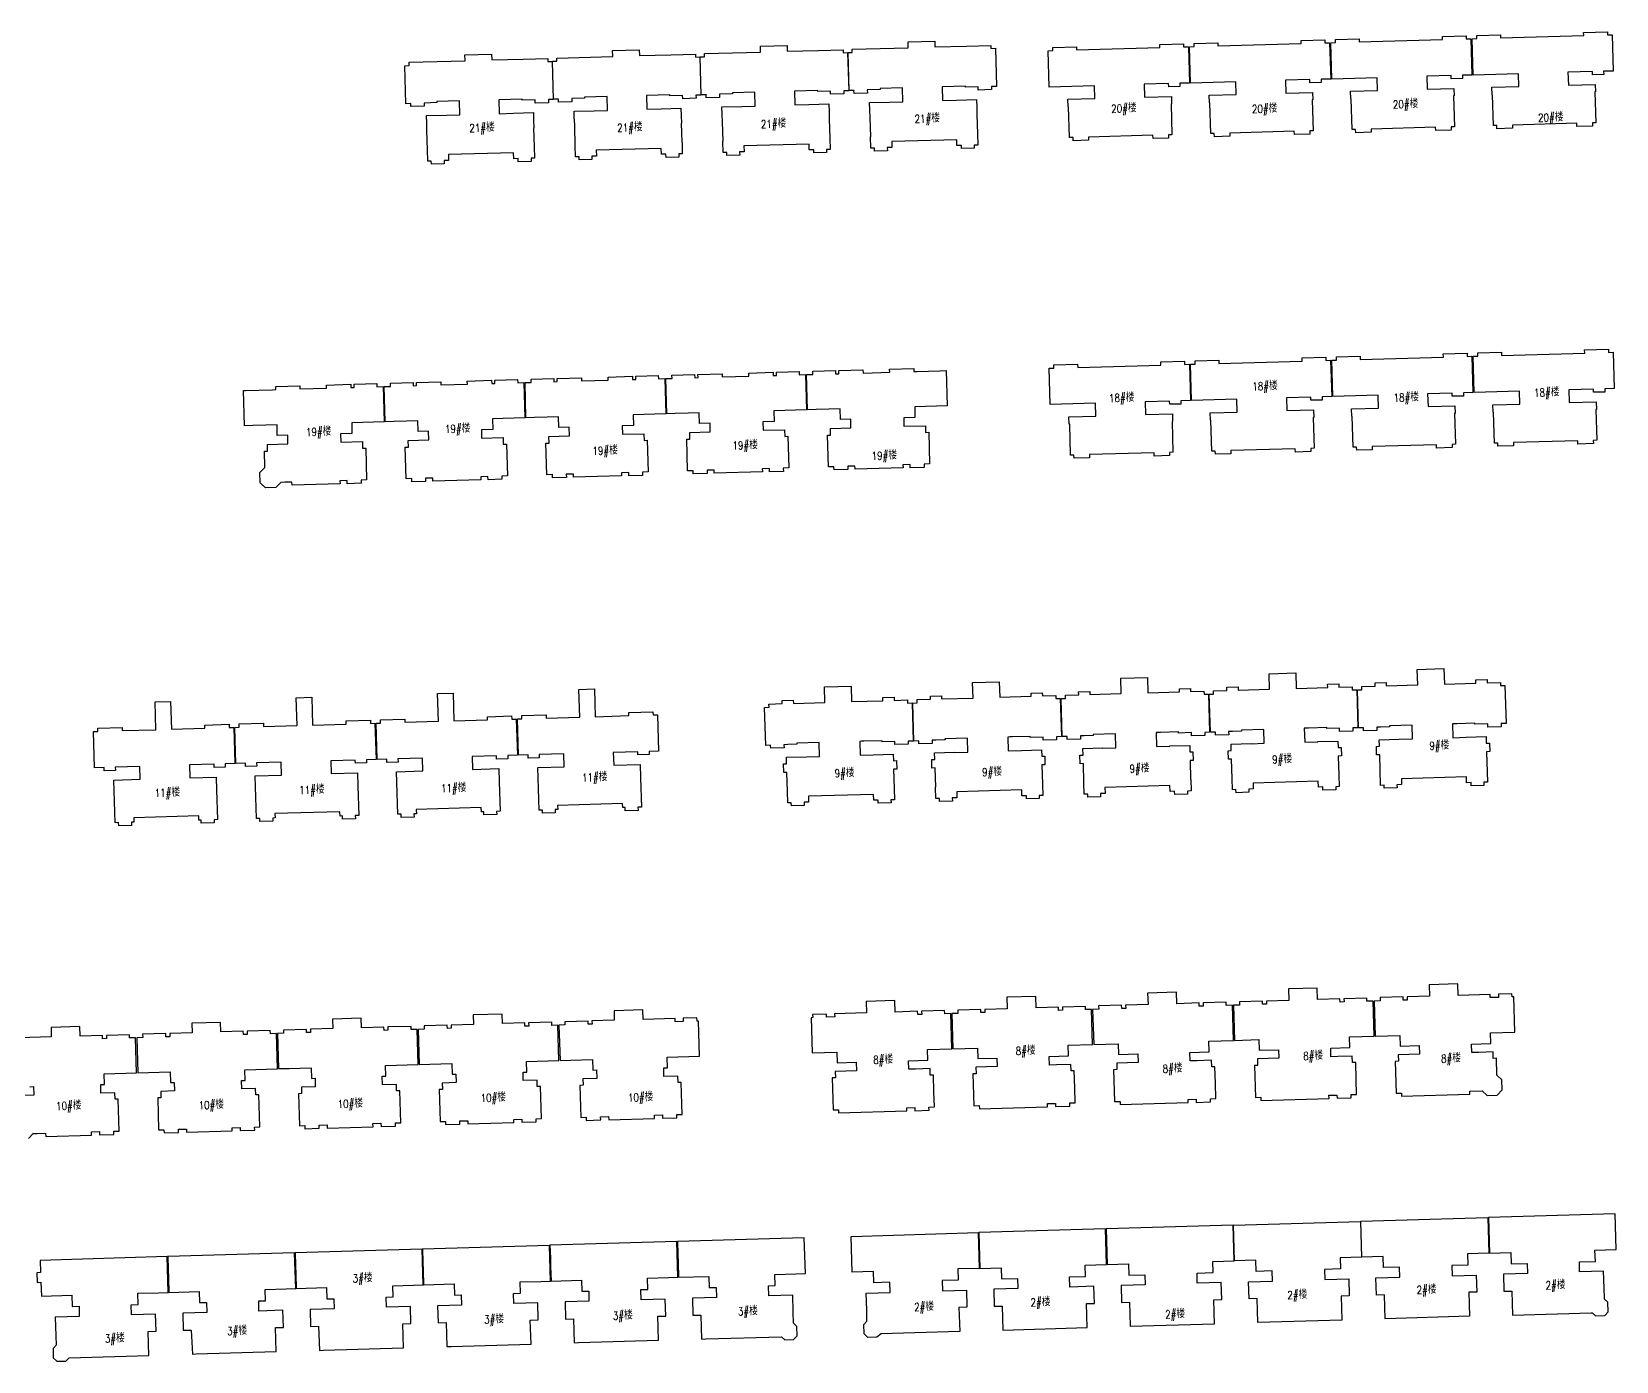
# Model space of a CAD drawing. Extents: x 475 to 1388, y 546 to 1154.
# Drawn here: x 780.3 to 1077.4, y 549.6 to 798.8 of the extents above; entities that cross this region are included whole.
import ezdxf

# ---------------------------------------------------------------- set-up
doc = ezdxf.new("R2010")
doc.units = 0
doc.header["$LTSCALE"] = 1000
doc.header["$MEASUREMENT"] = 0
doc.layers.add('外墙', color=42, linetype='Continuous')
doc.layers.add('建筑型号', color=2, linetype='Continuous', lineweight=18)
doc.styles.add('_HZTXT', font='txt.shx', dxfattribs={"width": 0.8, "bigfont": 'hztxt.shx'})

msp = doc.modelspace()

# ---------------------------------------------------------------- linework, layer by layer
at = {"layer": '外墙', "color": 2, "ltscale": 0.1}
for points in [[(925.98, 785.2), (929.73, 785.3), (929.77, 783.88), (929.81, 782.48), (929.78, 782.48), (929.89, 778.88), (929.91, 778.88), (929.97, 776.76), (929.3, 776.74), (929.31, 776.16), (926.91, 776.1), (926.9, 776.7), (926.05, 776.67), (926.02, 777.77), (913.82, 777.43), (913.85, 776.33), (913, 776.3), (913.02, 775.7), (910.62, 775.63), (910.6, 776.21), (909.93, 776.19), (909.87, 778.31), (909.89, 778.31), (909.79, 781.91), (909.75, 783.31), (909.73, 783.31), (909.69, 784.74), (913.43, 784.84), (913.44, 784.82), (915.93, 784.89), (915.86, 787.49), (911.64, 787.37), (911.64, 787.17), (909.24, 787.1), (909.26, 786.5), (906.76, 786.43), (906.75, 787.03), (906.75, 787), (905.82, 786.98), (905.62, 794.1), (906.44, 794.12), (906.43, 794.72), (916.92, 795.02), (916.89, 796.12), (921.89, 796.26), (921.92, 795.16), (927.82, 795.33), (932.42, 795.46), (932.43, 794.89), (933.26, 794.91), (933.46, 787.76), (932.54, 787.74), (932.55, 787.16), (930.05, 787.09), (930.04, 787.69), (927.64, 787.62), (927.63, 787.82), (923.26, 787.7), (923.34, 785.1), (925.98, 785.17)], [(953.67, 786.01), (957.42, 786.11), (957.46, 784.69), (957.5, 783.29), (957.47, 783.29), (957.57, 779.69), (957.6, 779.69), (957.66, 777.57), (956.98, 777.55), (957, 776.97), (954.6, 776.91), (954.58, 777.51), (953.73, 777.48), (953.7, 778.58), (941.51, 778.24), (941.54, 777.14), (940.69, 777.11), (940.71, 776.51), (938.31, 776.44), (938.29, 777.02), (937.62, 777), (937.56, 779.12), (937.58, 779.12), (937.48, 782.72), (937.44, 784.12), (937.41, 784.12), (937.37, 785.55), (941.12, 785.65), (941.12, 785.63), (943.62, 785.7), (943.54, 788.3), (939.33, 788.18), (939.33, 787.98), (936.93, 787.91), (936.95, 787.31), (934.45, 787.24), (934.43, 787.84), (934.43, 787.81), (933.51, 787.79), (933.31, 794.91), (934.13, 794.93), (934.11, 795.53), (944.61, 795.83), (944.58, 796.93), (949.58, 797.07), (949.61, 795.97), (955.51, 796.14), (960.1, 796.27), (960.12, 795.7), (960.95, 795.72), (961.15, 788.57), (960.22, 788.55), (960.24, 787.97), (957.74, 787.9), (957.72, 788.5), (955.32, 788.43), (955.32, 788.63), (950.95, 788.51), (951.02, 785.91), (953.67, 785.98)], [(975.52, 778.39), (975.51, 778.99), (974.86, 778.97), (974.69, 784.77), (974.59, 784.76), (974.55, 786.16), (979.6, 786.3), (979.53, 788.7), (971.04, 788.46), (970.84, 795.26), (971.74, 795.29), (971.73, 795.89), (976.17, 796.01), (976.19, 795.41), (991.79, 795.85), (991.77, 796.45), (996.22, 796.58), (996.23, 795.98), (997.13, 796), (997.33, 789.21), (995.53, 789.16), (995.54, 788.56), (993.44, 788.5), (993.43, 789.1), (988.83, 788.97), (988.9, 786.57), (993.95, 786.71), (993.98, 785.31), (993.88, 785.31), (994.05, 779.51), (993.4, 779.49), (993.42, 778.89), (990.52, 778.81), (990.5, 779.41), (978.41, 779.07), (978.42, 778.47)], [(1020.37, 786.06), (1020.54, 780.26), (1019.89, 780.24), (1019.91, 779.64), (1017.01, 779.56), (1016.99, 780.16), (1004.89, 779.82), (1004.91, 779.22), (1002.01, 779.14), (1002, 779.74), (1001.35, 779.72), (1001.18, 785.52), (1001.08, 785.51), (1001.04, 786.91), (1006.09, 787.05), (1006.02, 789.45), (997.53, 789.21), (997.33, 796.01), (998.23, 796.04), (998.22, 796.64), (1002.66, 796.76), (1002.68, 796.16), (1018.27, 796.6), (1018.26, 797.2), (1022.71, 797.33), (1022.72, 796.73), (1023.62, 796.76), (1023.82, 789.96), (1022.02, 789.91), (1022.03, 789.31), (1019.93, 789.25), (1019.92, 789.85), (1015.32, 789.72), (1015.39, 787.32), (1020.43, 787.46), (1020.47, 786.06)], [(1046.38, 780.99), (1046.4, 780.39), (1043.5, 780.31), (1043.48, 780.91), (1031.38, 780.57), (1031.4, 779.97), (1028.5, 779.89), (1028.49, 780.49), (1027.84, 780.47), (1027.67, 786.27), (1027.57, 786.26), (1027.53, 787.66), (1032.58, 787.81), (1032.51, 790.2), (1024.02, 789.96), (1023.82, 796.76), (1024.72, 796.79), (1024.71, 797.39), (1029.15, 797.51), (1029.17, 796.91), (1044.76, 797.35), (1044.75, 797.95), (1049.2, 798.08), (1049.21, 797.48), (1050.11, 797.51), (1050.3, 790.71), (1048.51, 790.66), (1048.52, 790.06), (1046.42, 790), (1046.41, 790.6), (1041.81, 790.47), (1041.88, 788.07), (1046.92, 788.21), (1046.96, 786.81), (1046.86, 786.81), (1047.03, 781.01)], [(1072.87, 781.74), (1072.88, 781.14), (1069.99, 781.06), (1069.97, 781.66), (1057.87, 781.32), (1057.89, 780.72), (1054.99, 780.64), (1054.97, 781.24), (1054.33, 781.22), (1054.16, 787.02), (1054.06, 787.01), (1054.02, 788.41), (1059.07, 788.56), (1059, 790.96), (1050.5, 790.71), (1050.31, 797.51), (1051.21, 797.54), (1051.19, 798.14), (1055.64, 798.26), (1055.66, 797.66), (1071.25, 798.11), (1071.24, 798.7), (1075.68, 798.83), (1075.7, 798.23), (1076.6, 798.26), (1076.79, 791.46), (1074.99, 791.41), (1075.01, 790.81), (1072.91, 790.75), (1072.9, 791.35), (1068.3, 791.22), (1068.37, 788.82), (1073.41, 788.96), (1073.45, 787.56), (1073.35, 787.56), (1073.52, 781.76)], [(870.58, 783.56), (874.33, 783.67), (874.37, 782.24), (874.41, 780.84), (874.38, 780.84), (874.49, 777.24), (874.51, 777.25), (874.57, 775.12), (873.9, 775.1), (873.91, 774.53), (871.51, 774.46), (871.5, 775.06), (870.65, 775.03), (870.62, 776.13), (858.42, 775.79), (858.45, 774.69), (857.6, 774.66), (857.62, 774.07), (855.22, 774), (855.2, 774.57), (854.53, 774.55), (854.47, 776.68), (854.49, 776.68), (854.39, 780.28), (854.35, 781.68), (854.33, 781.67), (854.29, 783.1), (858.03, 783.21), (858.04, 783.18), (860.53, 783.25), (860.46, 785.85), (856.24, 785.73), (856.24, 785.53), (853.84, 785.46), (853.86, 784.86), (851.36, 784.79), (851.35, 785.39), (851.35, 785.37), (850.42, 785.34), (850.22, 792.46), (851.04, 792.49), (851.03, 793.09), (861.52, 793.38), (861.49, 794.48), (866.49, 794.62), (866.52, 793.53), (872.42, 793.69), (877.02, 793.82), (877.03, 793.25), (877.86, 793.27), (878.06, 786.12), (877.14, 786.1), (877.15, 785.52), (874.65, 785.45), (874.64, 786.05), (872.24, 785.98), (872.23, 786.18), (867.86, 786.06), (867.94, 783.46), (870.58, 783.54)], [(898.27, 784.38), (902.01, 784.48), (902.05, 783.06), (902.09, 781.66), (902.07, 781.66), (902.17, 778.06), (902.2, 778.06), (902.26, 775.94), (901.58, 775.92), (901.6, 775.34), (899.2, 775.27), (899.18, 775.87), (898.33, 775.85), (898.3, 776.95), (886.11, 776.6), (886.14, 775.5), (885.29, 775.48), (885.3, 774.88), (882.91, 774.81), (882.89, 775.39), (882.21, 775.37), (882.15, 777.49), (882.18, 777.49), (882.08, 781.09), (882.04, 782.49), (882.01, 782.49), (881.97, 783.91), (885.72, 784.02), (885.72, 784), (888.22, 784.07), (888.14, 786.67), (883.92, 786.55), (883.93, 786.35), (881.53, 786.28), (881.55, 785.68), (879.05, 785.61), (879.03, 786.21), (879.03, 786.18), (878.11, 786.16), (877.91, 793.28), (878.73, 793.3), (878.71, 793.9), (889.21, 794.2), (889.18, 795.3), (894.18, 795.44), (894.21, 794.34), (900.1, 794.51), (904.7, 794.64), (904.72, 794.06), (905.54, 794.09), (905.75, 786.94), (904.82, 786.91), (904.84, 786.34), (902.34, 786.27), (902.32, 786.87), (899.92, 786.8), (899.92, 787), (895.55, 786.88), (895.62, 784.28), (898.27, 784.35)], [(876.95, 726.57), (874.55, 726.5), (872.95, 726.46), (872.77, 733.06), (873.94, 733.09), (873.92, 733.69), (878.17, 733.81), (878.19, 733.21), (878.81, 733.23), (878.8, 733.83), (883.35, 733.96), (883.36, 733.36), (888.36, 733.5), (888.34, 734.1), (892.89, 734.23), (892.91, 733.63), (893.53, 733.65), (893.52, 734.24), (897.76, 734.37), (897.78, 733.77), (898.96, 733.8), (899.14, 727.2), (893.05, 727.03), (893.1, 725.03), (890.98, 724.97), (891.02, 723.37), (895.05, 723.48), (895.08, 722.23), (895.68, 722.25), (895.85, 716.3), (894.8, 716.27), (894.82, 715.67), (892.22, 715.6), (892.2, 716.2), (890.85, 716.16), (890.87, 715.56), (881.87, 715.31), (881.86, 715.91), (880.51, 715.87), (880.52, 715.27), (877.92, 715.2), (877.91, 715.8), (876.86, 715.77), (876.69, 721.71), (877.29, 721.73), (877.25, 722.98), (881.1, 723.09), (881.06, 724.69), (879.11, 724.63), (879.05, 726.63)], [(903.25, 716.51), (903.08, 722.46), (903.68, 722.48), (903.64, 723.73), (907.49, 723.84), (907.45, 725.44), (905.5, 725.38), (905.44, 727.38), (903.34, 727.32), (900.94, 727.25), (899.34, 727.21), (899.16, 733.8), (900.33, 733.84), (900.31, 734.44), (904.56, 734.56), (904.58, 733.96), (905.2, 733.98), (905.19, 734.58), (909.73, 734.7), (909.75, 734.11), (914.75, 734.25), (914.73, 734.85), (919.28, 734.98), (919.3, 734.38), (919.92, 734.39), (919.91, 734.99), (924.15, 735.11), (924.17, 734.51), (925.35, 734.55), (925.53, 727.95), (919.43, 727.78), (919.49, 725.78), (917.37, 725.72), (917.41, 724.12), (921.44, 724.23), (921.47, 722.98), (922.07, 723), (922.24, 717.05), (921.19, 717.02), (921.21, 716.42), (918.61, 716.35), (918.59, 716.95), (917.24, 716.91), (917.26, 716.31), (908.26, 716.06), (908.25, 716.66), (906.9, 716.62), (906.91, 716.02), (904.31, 715.94), (904.3, 716.54)], [(933.88, 724.58), (933.84, 726.18), (931.89, 726.13), (931.83, 728.13), (929.73, 728.07), (927.33, 728), (925.73, 727.96), (925.55, 734.55), (926.72, 734.59), (926.7, 735.19), (930.95, 735.31), (930.97, 734.71), (931.59, 734.72), (931.58, 735.32), (936.12, 735.45), (936.14, 734.85), (941.14, 734.99), (941.12, 735.59), (945.67, 735.72), (945.69, 735.12), (946.31, 735.14), (950.56, 735.26), (951.73, 735.3), (951.92, 728.7), (945.82, 728.52), (945.88, 726.53), (943.76, 726.47), (943.8, 724.87), (947.83, 724.98), (947.86, 723.73), (948.46, 723.75), (948.63, 717.8), (947.58, 717.77), (947.6, 717.17), (945, 717.1), (944.98, 717.7), (943.63, 717.66), (943.65, 717.06), (934.65, 716.8), (934.63, 717.4), (933.29, 717.36), (933.3, 716.77), (930.7, 716.69), (930.69, 717.29), (929.64, 717.26), (929.47, 723.21), (930.07, 723.23), (930.03, 724.48)], [(826.04, 731.73), (826.02, 732.33), (830.57, 732.46), (830.58, 731.86), (835.58, 732), (835.56, 732.6), (840.11, 732.73), (840.13, 732.13), (840.75, 732.15), (840.74, 732.75), (844.99, 732.87), (845, 732.27), (846.18, 732.3), (846.36, 725.71), (840.27, 725.53), (840.32, 723.53), (838.2, 723.47), (838.24, 721.87), (842.27, 721.99), (842.3, 720.74), (842.9, 720.76), (843.07, 714.81), (842.02, 714.78), (842.04, 714.18), (839.44, 714.1), (839.42, 714.7), (838.07, 714.67), (838.09, 714.07), (829.09, 713.81), (829.08, 714.41), (827.73, 714.37), (826.99, 714.35), (826.07, 713.38), (824.14, 713.32), (823.13, 714.28), (823.07, 716.2), (824, 717.17), (823.91, 720.22), (824.51, 720.23), (824.48, 721.48), (828.32, 721.59), (828.28, 723.19), (826.33, 723.14), (826.27, 725.14), (824.17, 725.08), (821.77, 725.01), (820.17, 724.96), (819.99, 731.56), (820.34, 731.57), (825.41, 731.71)], [(852.72, 723.88), (852.66, 725.88), (850.56, 725.82), (848.16, 725.76), (846.56, 725.71), (846.38, 732.31), (847.55, 732.34), (847.53, 732.94), (851.78, 733.06), (851.8, 732.46), (852.42, 732.48), (852.41, 733.08), (856.96, 733.21), (856.97, 732.61), (861.97, 732.75), (861.95, 733.35), (866.5, 733.48), (866.52, 732.88), (867.14, 732.9), (867.13, 733.5), (871.38, 733.62), (871.39, 733.02), (872.57, 733.05), (872.75, 726.45), (866.66, 726.28), (866.71, 724.28), (864.59, 724.22), (864.63, 722.62), (868.66, 722.74), (868.69, 721.49), (869.29, 721.5), (869.46, 715.56), (868.41, 715.53), (868.43, 714.93), (865.83, 714.85), (865.81, 715.45), (864.46, 715.41), (864.48, 714.81), (855.48, 714.56), (855.47, 715.16), (854.12, 715.12), (854.13, 714.52), (851.54, 714.45), (851.52, 715.05), (850.47, 715.02), (850.3, 720.96), (850.9, 720.98), (850.86, 722.23), (854.71, 722.34), (854.67, 723.94)], [(997.38, 665.03), (997.42, 663.83), (997.99, 663.84), (998.04, 662.24), (997.44, 662.23), (997.55, 658.63), (997.57, 658.63), (997.63, 656.5), (997.63, 656.5), (996.96, 656.48), (996.98, 655.91), (994.58, 655.84), (994.56, 656.44), (993.71, 656.41), (993.68, 657.51), (981.48, 657.15), (981.52, 656.05), (980.67, 656.03), (980.68, 655.43), (978.29, 655.36), (978.27, 655.93), (977.59, 655.91), (977.53, 658.04), (977.56, 658.04), (977.45, 661.63), (976.85, 661.62), (976.8, 663.22), (977.38, 663.23), (977.34, 664.46), (981.09, 664.57), (981.09, 664.54), (983.56, 664.62), (983.49, 667.22), (979.29, 667.09), (979.29, 666.89), (977.6, 666.84), (977.6, 666.84), (976.9, 666.82), (976.91, 666.22), (974.41, 666.15), (974.4, 666.72), (973.47, 666.69), (973.26, 673.82), (974.09, 673.84), (974.07, 674.44), (976.57, 674.51), (976.55, 675.11), (978.65, 675.18), (978.67, 674.58), (984.56, 674.75), (984.48, 677.65), (989.48, 677.8), (989.56, 674.9), (995.46, 675.07), (995.44, 675.67), (997.54, 675.74), (997.56, 675.14), (1000.06, 675.21), (1000.07, 674.63), (1000.9, 674.66), (1001.11, 667.51), (1000.19, 667.48), (1000.2, 666.91), (997.7, 666.84), (997.69, 667.44), (995.29, 667.37), (995.28, 667.56), (991.88, 667.46), (991.44, 667.45), (991.08, 667.44), (991.16, 664.84), (993.63, 664.92), (993.63, 664.94), (997.38, 665.05)], [(1009.3, 656.88), (1008.45, 656.85), (1008.47, 656.25), (1006.07, 656.18), (1006.06, 656.75), (1005.38, 656.73), (1005.32, 658.86), (1005.34, 658.86), (1005.24, 662.46), (1004.64, 662.44), (1004.59, 664.04), (1005.16, 664.06), (1005.13, 665.28), (1008.88, 665.39), (1008.88, 665.37), (1011.35, 665.44), (1011.27, 668.04), (1007.08, 667.91), (1007.08, 667.71), (1005.38, 667.66), (1005.38, 667.66), (1004.68, 667.64), (1004.7, 667.04), (1002.2, 666.97), (1002.19, 667.54), (1001.26, 667.52), (1001.05, 674.64), (1001.87, 674.66), (1001.86, 675.26), (1004.36, 675.34), (1004.34, 675.94), (1006.44, 676), (1006.45, 675.4), (1012.35, 675.57), (1012.27, 678.47), (1017.26, 678.62), (1017.35, 675.72), (1023.25, 675.9), (1023.23, 676.5), (1025.33, 676.56), (1025.35, 675.96), (1027.85, 676.03), (1027.86, 675.46), (1028.69, 675.48), (1028.9, 668.33), (1027.97, 668.31), (1027.99, 667.73), (1025.49, 667.66), (1025.47, 668.26), (1023.08, 668.19), (1023.07, 668.39), (1019.67, 668.29), (1019.23, 668.27), (1018.87, 668.26), (1018.95, 665.66), (1021.42, 665.74), (1021.42, 665.76), (1025.17, 665.87), (1025.17, 665.85), (1025.21, 664.65), (1025.78, 664.67), (1025.83, 663.07), (1025.23, 663.05), (1025.33, 659.45), (1025.36, 659.45), (1025.42, 657.33), (1025.42, 657.33), (1024.75, 657.31), (1024.76, 656.73), (1022.37, 656.66), (1022.35, 657.26), (1021.5, 657.24), (1021.47, 658.34), (1009.27, 657.97)], [(1036.24, 657.67), (1036.26, 657.07), (1033.86, 657), (1033.84, 657.58), (1033.17, 657.56), (1033.02, 663.28), (1032.43, 663.26), (1032.38, 664.86), (1032.95, 664.88), (1032.92, 666.1), (1036.66, 666.21), (1036.67, 666.19), (1039.14, 666.26), (1039.06, 668.86), (1034.86, 668.74), (1034.87, 668.54), (1033.17, 668.49), (1033.17, 668.49), (1032.47, 668.47), (1032.49, 667.87), (1029.99, 667.79), (1029.97, 668.37), (1029.05, 668.34), (1028.84, 675.46), (1029.66, 675.49), (1029.64, 676.09), (1032.14, 676.16), (1032.13, 676.76), (1034.22, 676.82), (1034.24, 676.22), (1040.14, 676.4), (1040.05, 679.29), (1045.05, 679.44), (1045.14, 676.54), (1051.04, 676.72), (1051.02, 677.32), (1053.12, 677.38), (1053.13, 676.78), (1055.63, 676.85), (1055.65, 676.28), (1056.47, 676.3), (1056.69, 669.16), (1055.76, 669.13), (1055.78, 668.55), (1053.28, 668.48), (1053.26, 669.08), (1050.86, 669.01), (1050.86, 669.21), (1047.46, 669.11), (1047.02, 669.1), (1046.66, 669.09), (1046.74, 666.49), (1049.21, 666.56), (1049.21, 666.58), (1052.96, 666.7), (1052.96, 666.67), (1052.99, 665.47), (1053.57, 665.49), (1053.62, 663.89), (1053.02, 663.87), (1053.21, 658.15), (1052.54, 658.13), (1052.55, 657.55), (1050.15, 657.48), (1050.14, 658.08), (1049.29, 658.06), (1049.25, 659.16), (1037.06, 658.8), (1037.09, 657.7)], [(865.06, 652.01), (865.04, 652.61), (864.59, 652.59), (864.57, 653.39), (852.37, 653.03), (852.4, 652.23), (851.95, 652.22), (851.97, 651.62), (849.57, 651.55), (849.55, 652.15), (848.9, 652.13), (848.66, 660.12), (853.61, 660.27), (853.54, 662.67), (848.94, 662.53), (848.96, 661.93), (846.86, 661.87), (846.84, 662.47), (845.04, 662.42), (844.84, 669.22), (845.69, 669.24), (845.67, 669.84), (850.22, 669.97), (850.24, 669.38), (856.54, 669.56), (856.38, 674.76), (859.28, 674.84), (859.44, 669.65), (865.73, 669.83), (865.71, 670.43), (870.26, 670.57), (870.28, 669.97), (871.13, 669.99), (871.33, 663.2), (869.53, 663.14), (869.55, 662.54), (867.45, 662.48), (867.43, 663.08), (862.84, 662.94), (862.91, 660.55), (867.85, 660.69), (867.93, 658.19), (868.09, 652.7), (867.44, 652.68), (867.46, 652.08)], [(893.95, 652.86), (891.55, 652.79), (891.53, 653.39), (891.08, 653.38), (891.06, 654.18), (878.86, 653.81), (878.89, 653.02), (878.44, 653), (878.45, 652.4), (876.05, 652.33), (876.04, 652.93), (875.39, 652.91), (875.15, 660.91), (880.1, 661.05), (880.03, 663.45), (875.43, 663.32), (875.45, 662.72), (873.35, 662.66), (873.33, 663.26), (871.53, 663.2), (871.33, 670), (872.18, 670.02), (872.16, 670.62), (876.71, 670.76), (876.73, 670.16), (883.03, 670.35), (882.87, 675.54), (885.77, 675.63), (885.92, 670.43), (892.22, 670.62), (892.2, 671.22), (896.75, 671.35), (896.77, 670.75), (897.62, 670.78), (897.82, 663.98), (896.02, 663.93), (896.04, 663.33), (893.94, 663.26), (893.92, 663.86), (889.32, 663.73), (889.39, 661.33), (894.34, 661.48), (894.42, 658.98), (894.58, 653.48), (893.93, 653.46)], [(936.31, 665.82), (935.87, 665.81), (935.51, 665.8), (935.58, 663.2), (938.06, 663.27), (938.06, 663.3), (941.81, 663.41), (941.81, 663.38), (941.84, 662.18), (942.42, 662.2), (942.46, 660.6), (941.86, 660.58), (941.97, 656.98), (942, 656.98), (942.06, 654.86), (942.06, 654.86), (941.38, 654.84), (941.4, 654.27), (939, 654.19), (938.98, 654.79), (938.14, 654.77), (938.1, 655.87), (925.91, 655.51), (925.94, 654.41), (925.09, 654.38), (925.11, 653.78), (922.71, 653.71), (922.69, 654.29), (922.02, 654.27), (921.95, 656.39), (921.98, 656.39), (921.87, 659.99), (921.27, 659.97), (921.23, 661.57), (921.8, 661.59), (921.76, 662.81), (925.51, 662.92), (925.51, 662.9), (927.99, 662.97), (927.91, 665.57), (923.71, 665.45), (923.72, 665.25), (922.02, 665.2), (922.02, 665.2), (921.32, 665.18), (921.34, 664.58), (918.84, 664.5), (918.82, 665.08), (917.9, 665.05), (917.69, 672.17), (918.51, 672.2), (918.49, 672.8), (920.99, 672.87), (920.97, 673.47), (923.07, 673.53), (923.09, 672.93), (928.99, 673.11), (928.9, 676.01), (933.9, 676.15), (933.99, 673.25), (939.88, 673.43), (939.87, 674.03), (941.97, 674.09), (941.98, 673.49), (944.48, 673.57), (944.5, 672.99), (945.32, 673.01), (945.53, 665.87), (944.61, 665.84), (944.63, 665.27), (942.13, 665.19), (942.11, 665.79), (939.71, 665.72), (939.71, 665.92)], [(969.59, 664.23), (969.59, 664.2), (969.63, 663), (970.2, 663.02), (970.25, 661.42), (969.65, 661.4), (969.76, 657.81), (969.78, 657.81), (969.85, 655.68), (969.85, 655.68), (969.17, 655.66), (969.19, 655.09), (966.79, 655.02), (966.77, 655.62), (965.92, 655.59), (965.89, 656.69), (953.7, 656.33), (953.73, 655.23), (952.88, 655.21), (952.9, 654.61), (950.5, 654.53), (950.48, 655.11), (949.81, 655.09), (949.74, 657.21), (949.77, 657.21), (949.66, 660.81), (949.06, 660.79), (949.01, 662.39), (949.59, 662.41), (949.55, 663.64), (953.3, 663.75), (953.3, 663.72), (955.78, 663.79), (955.7, 666.39), (951.5, 666.27), (951.51, 666.07), (949.81, 666.02), (949.81, 666.02), (949.11, 666), (949.13, 665.4), (946.63, 665.32), (946.61, 665.9), (945.68, 665.87), (945.47, 672.99), (946.3, 673.02), (946.28, 673.62), (948.78, 673.69), (948.76, 674.29), (950.86, 674.35), (950.88, 673.75), (956.78, 673.93), (956.69, 676.83), (961.69, 676.98), (961.77, 674.08), (967.67, 674.25), (967.65, 674.85), (969.75, 674.91), (969.77, 674.31), (972.27, 674.39), (972.29, 673.81), (973.11, 673.84), (973.32, 666.69), (972.4, 666.66), (972.42, 666.09), (969.92, 666.01), (969.9, 666.61), (967.5, 666.54), (967.49, 666.74), (964.1, 666.64), (963.66, 666.63), (963.3, 666.62), (963.37, 664.02), (965.85, 664.09), (965.85, 664.12)], [(809.86, 661.38), (809.93, 658.98), (814.88, 659.12), (814.95, 656.63), (815.11, 651.13), (814.46, 651.11), (814.48, 650.51), (812.08, 650.44), (812.07, 651.04), (811.62, 651.02), (811.59, 651.82), (799.4, 651.46), (799.42, 650.66), (798.97, 650.65), (798.99, 650.05), (796.59, 649.98), (796.57, 650.58), (795.92, 650.56), (795.69, 658.56), (800.63, 658.7), (800.56, 661.1), (795.96, 660.97), (795.98, 660.37), (793.88, 660.3), (793.87, 660.9), (792.07, 660.85), (791.87, 667.65), (792.71, 667.67), (792.7, 668.27), (797.24, 668.41), (797.26, 667.81), (803.56, 667.99), (803.41, 673.19), (806.3, 673.28), (806.46, 668.08), (812.76, 668.27), (812.74, 668.87), (817.29, 669), (817.3, 668.4), (818.15, 668.43), (818.35, 661.63), (816.56, 661.58), (816.57, 660.98), (814.47, 660.91), (814.46, 661.51)], [(841.37, 659.91), (841.44, 657.41), (841.6, 651.91), (840.95, 651.89), (840.97, 651.29), (838.57, 651.22), (838.55, 651.82), (838.1, 651.81), (838.08, 652.61), (825.89, 652.25), (825.91, 651.45), (825.46, 651.43), (825.48, 650.83), (823.08, 650.76), (823.06, 651.36), (822.41, 651.34), (822.17, 659.34), (827.12, 659.49), (827.05, 661.89), (822.45, 661.75), (822.47, 661.15), (820.37, 661.09), (820.35, 661.69), (818.55, 661.63), (818.35, 668.43), (819.2, 668.46), (819.19, 669.06), (823.73, 669.19), (823.75, 668.59), (830.05, 668.78), (829.89, 673.98), (832.79, 674.06), (832.95, 668.86), (839.24, 669.05), (839.23, 669.65), (843.77, 669.78), (843.79, 669.18), (844.64, 669.21), (844.84, 662.41), (843.04, 662.36), (843.06, 661.76), (840.96, 661.7), (840.94, 662.3), (836.35, 662.16), (836.42, 659.76)], [(972.21, 597.95), (972.22, 597.35), (974.9, 597.43), (974.88, 598.03), (975.9, 598.06), (975.82, 600.86), (975.73, 604.04), (975.13, 604.02), (975.09, 605.24), (972.39, 605.16), (971.09, 605.12), (971.05, 606.72), (974.64, 606.83), (974.58, 608.83), (979.18, 608.96), (978.99, 615.56), (977.84, 615.53), (977.82, 616.13), (973.51, 616), (973.53, 615.4), (972.79, 615.38), (972.77, 615.98), (968.57, 615.85), (968.51, 618), (963.11, 617.84), (963.18, 615.69), (958.98, 615.57), (959, 614.97), (958.25, 614.95), (958.23, 615.55), (953.92, 615.42), (953.94, 614.82), (952.8, 614.79), (952.99, 608.19), (957.59, 608.32), (957.65, 606.33), (961.25, 606.43), (961.3, 604.83), (957.3, 604.71), (957.33, 603.49), (956.74, 603.48), (956.91, 597.5), (957.93, 597.53), (957.95, 596.93), (970.72, 597.31), (970.71, 597.91)], [(998.59, 598.73), (998.61, 598.13), (1001.28, 598.21), (1001.27, 598.81), (1002.29, 598.84), (1002.21, 601.64), (1002.12, 604.82), (1001.52, 604.8), (1001.48, 606.02), (998.78, 605.94), (997.48, 605.9), (997.43, 607.5), (1001.03, 607.61), (1000.97, 609.61), (1005.57, 609.74), (1005.38, 616.34), (1004.23, 616.31), (1004.21, 616.9), (999.9, 616.78), (999.92, 616.18), (999.18, 616.16), (999.16, 616.76), (994.96, 616.63), (994.9, 618.78), (989.5, 618.62), (989.57, 616.47), (985.37, 616.35), (985.38, 615.75), (984.64, 615.73), (984.62, 616.33), (980.31, 616.2), (980.33, 615.6), (979.19, 615.56), (979.38, 608.97), (983.98, 609.1), (984.04, 607.1), (987.64, 607.21), (987.69, 605.61), (983.69, 605.49), (983.72, 604.27), (983.12, 604.25), (983.3, 598.28), (984.32, 598.31), (984.34, 597.71), (997.11, 598.09), (997.09, 598.69)], [(1024.98, 599.51), (1025, 598.91), (1027.67, 598.99), (1027.66, 599.59), (1028.68, 599.62), (1028.6, 602.42), (1028.5, 605.6), (1027.9, 605.58), (1027.87, 606.8), (1025.17, 606.72), (1023.87, 606.68), (1023.82, 608.28), (1027.42, 608.39), (1027.36, 610.39), (1031.96, 610.52), (1031.76, 617.12), (1030.61, 617.09), (1030.6, 617.69), (1026.29, 617.56), (1026.31, 616.96), (1025.57, 616.94), (1025.55, 617.54), (1021.35, 617.41), (1021.29, 619.56), (1015.89, 619.4), (1015.95, 617.25), (1011.76, 617.13), (1011.77, 616.53), (1011.02, 616.51), (1011.01, 617.11), (1006.7, 616.98), (1006.72, 616.38), (1005.58, 616.35), (1005.77, 609.75), (1010.37, 609.89), (1010.43, 607.89), (1014.03, 607.99), (1014.07, 606.39), (1010.08, 606.28), (1010.11, 605.06), (1009.51, 605.04), (1009.69, 599.06), (1010.71, 599.09), (1010.73, 598.49), (1023.5, 598.87), (1023.48, 599.47)], [(1052.23, 600.32), (1053.16, 599.45), (1055.04, 599.5), (1055.97, 600.49), (1055.91, 602.37), (1054.99, 603.24), (1054.89, 606.39), (1054.29, 606.37), (1054.26, 607.58), (1051.56, 607.5), (1050.26, 607.46), (1050.21, 609.06), (1053.81, 609.17), (1053.75, 611.17), (1058.35, 611.31), (1058.15, 617.9), (1057.81, 617.89), (1057.8, 618.49), (1055.26, 618.42), (1055.28, 617.82), (1053.73, 617.77), (1053.72, 618.37), (1047.74, 618.19), (1047.68, 620.34), (1042.28, 620.18), (1042.34, 618.04), (1038.14, 617.91), (1038.16, 617.31), (1037.41, 617.29), (1037.39, 617.89), (1033.09, 617.76), (1033.1, 617.16), (1031.96, 617.13), (1032.16, 610.53), (1036.76, 610.67), (1036.82, 608.67), (1040.42, 608.77), (1040.46, 607.17), (1036.46, 607.06), (1036.5, 605.84), (1035.9, 605.82), (1036.08, 599.84), (1037.1, 599.87), (1037.11, 599.27), (1049.89, 599.65), (1049.87, 600.25)], [(898.54, 595.77), (898.56, 595.17), (901.25, 595.25), (901.24, 595.85), (902.24, 595.88), (902.06, 601.88), (901.46, 601.86), (901.42, 603.06), (898.82, 602.98), (898.78, 604.58), (899.48, 604.6), (899.42, 606.6), (905.51, 606.78), (905.32, 613.38), (905.02, 613.37), (905, 613.97), (902.4, 613.89), (902.42, 613.29), (900.92, 613.25), (900.9, 613.85), (894.91, 613.67), (894.85, 615.47), (889.46, 615.31), (889.51, 613.51), (885.31, 613.39), (885.33, 612.79), (884.6, 612.77), (884.59, 613.37), (880.24, 613.24), (880.26, 612.64), (879.13, 612.6), (879.33, 606.01), (881.33, 606.07), (885.42, 606.19), (885.48, 604.19), (886.18, 604.21), (886.23, 602.61), (883.63, 602.53), (883.67, 601.33), (883.07, 601.32), (883.24, 595.32), (884.24, 595.35), (884.26, 594.75), (886.96, 594.83), (886.94, 595.43), (888.44, 595.47), (888.46, 594.87), (897.06, 595.13), (897.04, 595.73)], [(945.82, 597.17), (945.83, 596.57), (948.51, 596.65), (948.49, 597.25), (949.52, 597.28), (949.43, 600.08), (949.34, 603.26), (948.74, 603.24), (948.7, 604.46), (946, 604.38), (944.7, 604.34), (944.66, 605.94), (948.26, 606.05), (948.2, 608.05), (952.79, 608.18), (952.6, 614.78), (951.45, 614.75), (951.43, 615.35), (947.12, 615.22), (947.14, 614.62), (946.4, 614.6), (946.38, 615.2), (942.19, 615.07), (942.12, 617.22), (936.72, 617.06), (936.79, 614.91), (930.81, 614.73), (930.83, 614.14), (929.28, 614.09), (929.26, 614.69), (926.69, 614.61), (926.71, 614.01), (926.41, 614), (926.61, 607.41), (931.2, 607.54), (931.26, 605.54), (934.86, 605.65), (934.91, 604.05), (930.91, 603.93), (930.95, 602.71), (930.35, 602.7), (930.52, 596.72), (931.54, 596.75), (931.56, 596.15), (944.34, 596.53), (944.32, 597.13)], [(809.28, 593.13), (809.29, 592.53), (817.89, 592.78), (817.87, 593.38), (819.37, 593.43), (819.39, 592.83), (822.09, 592.91), (822.07, 593.51), (823.07, 593.54), (822.89, 599.53), (822.29, 599.52), (822.26, 600.72), (819.66, 600.64), (819.61, 602.24), (820.31, 602.26), (820.25, 604.26), (826.35, 604.44), (826.15, 611.04), (825.03, 611), (825.01, 611.6), (820.66, 611.47), (820.68, 610.87), (819.96, 610.85), (819.94, 611.45), (815.74, 611.33), (815.69, 613.13), (810.29, 612.97), (810.34, 611.17), (806.15, 611.04), (806.16, 610.44), (805.44, 610.42), (805.42, 611.02), (801.07, 610.89), (801.09, 610.29), (799.97, 610.26), (800.16, 603.66), (802.16, 603.72), (806.26, 603.84), (806.32, 601.85), (807.02, 601.87), (807.06, 600.27), (804.47, 600.19), (804.5, 598.99), (803.9, 598.97), (804.08, 592.98), (805.08, 593), (805.1, 592.41), (807.8, 592.48), (807.78, 593.08)], [(845.76, 594.21), (845.78, 593.61), (848.48, 593.69), (848.46, 594.29), (849.46, 594.32), (849.28, 600.32), (848.68, 600.3), (848.65, 601.5), (846.05, 601.42), (846, 603.02), (846.7, 603.04), (846.64, 605.04), (852.74, 605.22), (852.54, 611.82), (851.42, 611.78), (851.4, 612.38), (847.05, 612.26), (847.07, 611.66), (846.35, 611.63), (846.33, 612.23), (842.13, 612.11), (842.08, 613.91), (836.68, 613.75), (836.73, 611.95), (832.53, 611.83), (832.55, 611.23), (831.83, 611.2), (831.81, 611.8), (827.46, 611.68), (827.48, 611.08), (826.35, 611.04), (826.55, 604.45), (828.55, 604.5), (832.65, 604.63), (832.71, 602.63), (833.41, 602.65), (833.45, 601.05), (830.85, 600.97), (830.89, 599.77), (830.29, 599.75), (830.47, 593.76), (831.47, 593.79), (831.49, 593.19), (834.18, 593.27), (834.17, 593.87), (835.67, 593.91), (835.68, 593.31), (844.28, 593.57), (844.26, 594.16)], [(872.15, 594.99), (872.17, 594.39), (874.87, 594.47), (874.85, 595.07), (875.85, 595.1), (875.67, 601.1), (875.07, 601.08), (875.03, 602.28), (872.44, 602.2), (872.39, 603.8), (873.09, 603.82), (873.03, 605.82), (879.13, 606), (878.93, 612.6), (877.81, 612.57), (877.79, 613.17), (873.44, 613.04), (873.46, 612.44), (872.73, 612.42), (872.72, 613.02), (868.52, 612.89), (868.46, 614.69), (863.07, 614.53), (863.12, 612.73), (858.92, 612.61), (858.94, 612.01), (858.22, 611.99), (858.2, 612.59), (853.85, 612.46), (853.87, 611.86), (852.74, 611.82), (852.94, 605.23), (854.94, 605.29), (859.04, 605.41), (859.09, 603.41), (859.79, 603.43), (859.84, 601.83), (857.24, 601.75), (857.28, 600.55), (856.68, 600.54), (856.86, 594.54), (857.86, 594.57), (857.87, 593.97), (860.57, 594.05), (860.55, 594.65), (862.05, 594.69), (862.07, 594.09), (870.67, 594.35), (870.65, 594.95)], [(1033.89, 562.06), (1032.39, 562.02), (1032.3, 565.22), (1036.8, 565.35), (1036.74, 567.25), (1033.74, 567.16), (1033.68, 569.26), (1029.68, 569.14), (1029.48, 575.84), (1053.27, 576.54), (1053.47, 569.84), (1049.47, 569.73), (1049.54, 567.63), (1046.54, 567.54), (1046.59, 565.64), (1051.09, 565.77), (1051.19, 562.57), (1049.69, 562.53), (1049.82, 558.03), (1034.03, 557.56)], [(936.84, 559.19), (936.74, 562.39), (941.24, 562.52), (941.18, 564.42), (938.18, 564.33), (938.12, 566.43), (934.12, 566.31), (933.93, 573.01), (957.72, 573.71), (957.91, 567.02), (953.92, 566.9), (953.98, 564.8), (950.98, 564.71), (951.04, 562.81), (955.53, 562.94), (955.63, 559.74), (954.13, 559.7), (954.26, 555.2), (939.52, 554.77), (938.74, 554.12), (937.04, 554.07), (936.34, 554.72), (936.29, 556.52), (936.84, 557.1)], [(962.36, 555.44), (978.15, 555.91), (978.02, 560.41), (979.52, 560.45), (979.42, 563.65), (974.93, 563.52), (974.87, 565.42), (977.87, 565.51), (977.81, 567.6), (981.8, 567.72), (981.61, 574.42), (957.82, 573.72), (958.01, 567.02), (962.01, 567.14), (962.07, 565.04), (965.07, 565.13), (965.13, 563.23), (960.63, 563.09), (960.73, 559.9), (962.23, 559.94)], [(986.25, 556.15), (1002.04, 556.62), (1001.91, 561.11), (1003.41, 561.16), (1003.31, 564.36), (998.81, 564.22), (998.76, 566.12), (1001.76, 566.21), (1001.69, 568.31), (1005.69, 568.43), (1005.5, 575.13), (981.71, 574.42), (981.9, 567.73), (985.9, 567.84), (985.96, 565.74), (988.96, 565.83), (989.02, 563.93), (984.52, 563.8), (984.62, 560.6), (986.11, 560.65)], [(1010.14, 556.86), (1010, 561.35), (1008.51, 561.31), (1008.41, 564.51), (1012.91, 564.64), (1012.85, 566.54), (1009.85, 566.45), (1009.79, 568.55), (1005.79, 568.43), (1005.6, 575.13), (1029.38, 575.83), (1029.58, 569.14), (1025.58, 569.02), (1025.65, 566.92), (1022.65, 566.83), (1022.7, 564.93), (1027.2, 565.06), (1027.3, 561.87), (1025.8, 561.82), (1025.93, 557.32)], [(829.74, 567.52), (829.79, 565.93), (829.87, 563.23), (835.57, 563.4), (835.63, 561.3), (836.93, 561.33), (836.99, 559.44), (832.49, 559.3), (832.58, 556.1), (834.08, 556.15), (834.21, 551.65), (835.01, 551.67), (850.01, 552.12), (849.87, 556.62), (851.37, 556.66), (851.28, 559.86), (846.78, 559.73), (846.72, 561.62), (848.02, 561.66), (847.96, 563.76), (851.86, 563.88), (853.66, 563.93), (853.46, 570.63), (829.67, 569.92)], [(853.63, 568.23), (853.68, 566.63), (853.76, 563.93), (859.46, 564.1), (859.52, 562), (860.82, 562.04), (860.87, 560.14), (856.38, 560.01), (856.47, 556.81), (857.97, 556.85), (858.1, 552.36), (858.9, 552.38), (873.9, 552.82), (873.76, 557.32), (875.26, 557.37), (875.17, 560.56), (870.67, 560.43), (870.61, 562.33), (871.91, 562.37), (871.85, 564.47), (875.75, 564.58), (877.55, 564.64), (877.35, 571.33), (853.56, 570.63)], [(877.52, 568.94), (877.57, 567.34), (877.65, 564.64), (883.35, 564.81), (883.41, 562.71), (884.71, 562.75), (884.76, 560.85), (880.27, 560.72), (880.36, 557.52), (881.86, 557.56), (881.99, 553.06), (882.79, 553.09), (897.79, 553.53), (897.65, 558.03), (899.15, 558.07), (899.06, 561.27), (894.56, 561.14), (894.5, 563.04), (895.8, 563.08), (895.74, 565.18), (899.64, 565.29), (901.44, 565.34), (901.24, 572.04), (877.45, 571.34)], [(923.77, 554.36), (923.72, 556.14), (923.1, 556.72), (923.04, 558.88), (922.95, 561.98), (918.45, 561.85), (918.39, 563.74), (919.69, 563.78), (919.63, 565.88), (923.53, 566), (925.33, 566.05), (925.13, 572.75), (901.34, 572.04), (901.41, 569.64), (901.46, 568.05), (901.54, 565.35), (907.24, 565.52), (907.3, 563.42), (908.6, 563.45), (908.65, 561.56), (904.16, 561.42), (904.25, 558.22), (905.75, 558.27), (905.88, 553.77), (906.68, 553.79), (920.84, 554.21), (921.45, 553.63), (923.13, 553.68)], [(781.96, 566.21), (781.26, 566.19), (781.31, 564.39), (782.01, 564.41), (782.09, 561.81), (787.79, 561.98), (787.85, 559.88), (789.15, 559.92), (789.21, 558.02), (784.71, 557.89), (784.86, 552.63), (784.28, 552.01), (784.33, 550.23), (785.01, 549.59), (786.69, 549.64), (787.28, 550.26), (802.23, 550.7), (802.1, 555.2), (803.59, 555.25), (803.5, 558.44), (799, 558.31), (798.95, 560.21), (800.25, 560.25), (800.18, 562.35), (804.08, 562.46), (805.88, 562.52), (805.68, 569.21), (781.89, 568.51)], [(805.85, 566.82), (805.9, 565.22), (805.98, 562.52), (811.68, 562.69), (811.74, 560.59), (813.04, 560.63), (813.1, 558.73), (808.6, 558.6), (808.69, 555.4), (810.19, 555.44), (810.4, 550.95), (811.12, 550.97), (826.12, 551.41), (825.98, 555.91), (827.48, 555.95), (827.39, 559.15), (822.89, 559.02), (822.84, 560.92), (824.13, 560.96), (824.07, 563.06), (827.97, 563.17), (829.77, 563.22), (829.57, 569.92), (805.78, 569.22)]]:
    msp.add_lwpolyline(points, close=True, dxfattribs=at)
at = {"layer": '外墙', "color": 2, "ltscale": 0.1, "elevation": -1.02}
for points in [[(971.91, 736.37), (976.36, 736.49), (976.38, 735.89), (991.97, 736.33), (991.95, 736.93), (996.4, 737.06), (996.42, 736.46), (997.32, 736.49), (997.51, 729.69), (995.71, 729.64), (995.73, 729.04), (993.63, 728.98), (993.61, 729.58), (989.02, 729.45), (989.08, 727.05), (994.13, 727.19), (994.17, 725.79), (994.07, 725.79), (994.24, 719.99), (993.59, 719.97), (993.6, 719.37), (990.7, 719.29), (990.69, 719.89), (978.59, 719.55), (978.61, 718.95), (975.71, 718.87), (975.69, 719.47), (975.04, 719.45), (974.88, 725.25), (974.78, 725.24), (974.74, 726.64), (979.79, 726.79), (979.72, 729.18), (971.22, 728.94), (971.03, 735.74), (971.93, 735.77)], [(998.42, 736.52), (998.4, 737.12), (1002.85, 737.24), (1002.87, 736.64), (1018.46, 737.08), (1018.44, 737.68), (1022.89, 737.81), (1022.91, 737.21), (1023.81, 737.24), (1024, 730.44), (1022.2, 730.39), (1022.22, 729.79), (1020.12, 729.73), (1020.1, 730.33), (1015.51, 730.2), (1015.57, 727.8), (1020.62, 727.94), (1020.66, 726.54), (1020.56, 726.54), (1020.73, 720.74), (1020.08, 720.72), (1020.09, 720.12), (1017.19, 720.04), (1017.18, 720.64), (1005.08, 720.3), (1005.1, 719.7), (1002.2, 719.62), (1002.18, 720.22), (1001.53, 720.2), (1001.37, 726), (1001.27, 725.99), (1001.23, 727.39), (1006.28, 727.54), (1006.21, 729.93), (997.71, 729.69), (997.52, 736.49)], [(1024.91, 737.27), (1024.89, 737.87), (1029.34, 737.99), (1029.36, 737.39), (1044.95, 737.84), (1044.93, 738.44), (1049.38, 738.56), (1049.4, 737.96), (1050.3, 737.99), (1050.49, 731.19), (1048.69, 731.14), (1048.71, 730.54), (1046.61, 730.48), (1046.59, 731.08), (1041.99, 730.95), (1042.06, 728.55), (1047.11, 728.69), (1047.15, 727.29), (1047.05, 727.29), (1047.21, 721.49), (1046.56, 721.47), (1046.58, 720.87), (1043.68, 720.79), (1043.67, 721.39), (1031.57, 721.05), (1031.59, 720.45), (1028.69, 720.37), (1028.67, 720.97), (1028.02, 720.95), (1027.86, 726.75), (1027.76, 726.74), (1027.72, 728.14), (1032.77, 728.29), (1032.7, 730.69), (1024.2, 730.44), (1024.01, 737.24)], [(1054.51, 721.7), (1054.35, 727.5), (1054.25, 727.5), (1054.21, 728.89), (1059.26, 729.04), (1059.19, 731.44), (1050.69, 731.2), (1050.5, 737.99), (1051.4, 738.02), (1051.38, 738.62), (1055.83, 738.74), (1055.85, 738.14), (1071.44, 738.59), (1071.42, 739.19), (1075.87, 739.31), (1075.89, 738.71), (1076.79, 738.74), (1076.98, 731.94), (1075.18, 731.89), (1075.2, 731.29), (1073.1, 731.23), (1073.08, 731.83), (1068.48, 731.7), (1068.55, 729.3), (1073.6, 729.44), (1073.64, 728.04), (1073.54, 728.04), (1073.7, 722.24), (1073.05, 722.23), (1073.07, 721.63), (1070.17, 721.54), (1070.16, 722.14), (1058.06, 721.8), (1058.08, 721.2), (1055.18, 721.12), (1055.16, 721.72)]]:
    msp.add_lwpolyline(points, close=True, dxfattribs=at)
at = {"layer": '外墙', "color": 2, "ltscale": 0.1}
for points in [[(779.66, 591.35), (780.53, 592.28), (781.29, 592.3), (782.89, 592.35), (782.91, 591.75), (791.5, 592), (791.48, 592.6), (792.98, 592.65), (793, 592.05), (795.7, 592.13), (795.68, 592.73), (796.68, 592.76), (796.5, 598.75), (795.91, 598.74), (795.87, 599.94), (793.27, 599.86), (793.22, 601.46), (793.92, 601.48), (793.86, 603.48), (799.96, 603.66), (799.77, 610.26), (798.64, 610.22), (798.62, 610.82), (794.28, 610.69), (794.29, 610.09), (793.57, 610.07), (793.55, 610.67), (789.35, 610.55), (789.3, 612.35), (783.9, 612.19), (783.96, 610.39), (777.96, 610.21)], [(779.93, 601.06), (780.63, 601.08), (780.68, 599.49), (778.08, 599.41)], [(1075.08, 563.28), (1074.98, 566.48), (1070.48, 566.34), (1070.43, 568.24), (1073.43, 568.33), (1073.36, 570.43), (1077.36, 570.55), (1077.16, 577.25), (1053.37, 576.54), (1053.57, 569.85), (1057.57, 569.96), (1057.63, 567.87), (1060.63, 567.95), (1060.69, 566.06), (1056.19, 565.92), (1056.28, 562.72), (1057.78, 562.77), (1057.92, 558.27), (1072.66, 558.71), (1072.66, 558.68), (1072.86, 558.69), (1073.48, 558.1), (1075.18, 558.15), (1075.83, 558.85), (1075.78, 560.65), (1075.16, 561.23), (1075.16, 561.43), (1075.13, 561.43), (1075.08, 563.28)]]:
    msp.add_lwpolyline(points, dxfattribs=at)

# ---------------------------------------------------------------- texts
at = {"layer": '建筑型号', "color": 0, "style": '_HZTXT', "width": 0.8}
for s, p in [('20#楼', (982.69, 783.63)), ('20#楼', (1009.07, 783.58)), ('20#楼', (1035.49, 784.44)), ('21#楼', (862.36, 780)), ('21#楼', (890.07, 780.06)), ('21#楼', (917, 780.75)), ('21#楼', (945.82, 781.73)), ('20#楼', (1062.71, 781.92)), ('18#楼', (982.28, 729.38)), ('18#楼', (1009.14, 731.58)), ('18#楼', (1035.62, 729.46)), ('18#楼', (1061.97, 730.39)), ('19#楼', (857.78, 723.6)), ('19#楼', (831.71, 723.01)), ('19#楼', (911.68, 720.49)), ('19#楼', (885.43, 719.49)), ('19#楼', (937.77, 718.56)), ('9#楼', (1042.33, 664.22)), ('9#楼', (1012.87, 661.66)), ('11#楼', (883.48, 658.25)), ('9#楼', (930.83, 659.05)), ('9#楼', (958.49, 659.28)), ('9#楼', (986.13, 659.92)), ('11#楼', (803.36, 655.36)), ('11#楼', (830.45, 655.91)), ('11#楼', (857.03, 656.24)), ('8#楼', (938.07, 605.33)), ('8#楼', (964.78, 607)), ('8#楼', (1018.68, 606.06)), ('8#楼', (1044.52, 605.56)), ('8#楼', (992.33, 603.67)), ('10#楼', (892.08, 598.27)), ('10#楼', (784.87, 596.68)), ('10#楼', (811.59, 596.84)), ('10#楼', (837.66, 597.07)), ('10#楼', (864.46, 598.2)), ('3#楼', (840.48, 564.37)), ('2#楼', (1064.12, 563.08)), ('2#楼', (967.57, 559.88)), ('2#楼', (1015.71, 561.25)), ('2#楼', (1039.94, 562.21)), ('3#楼', (889.26, 557.37)), ('3#楼', (912.7, 558.19)), ('2#楼', (945.74, 559.01)), ('2#楼', (992.8, 557.64)), ('3#楼', (816.95, 554.5)), ('3#楼', (865.12, 556.67)), ('3#楼', (794.02, 553.09))]:
    msp.add_text(s, height=1.5, rotation=1.7114, dxfattribs=at).set_placement(p)

doc.saveas('drawing.dxf')
